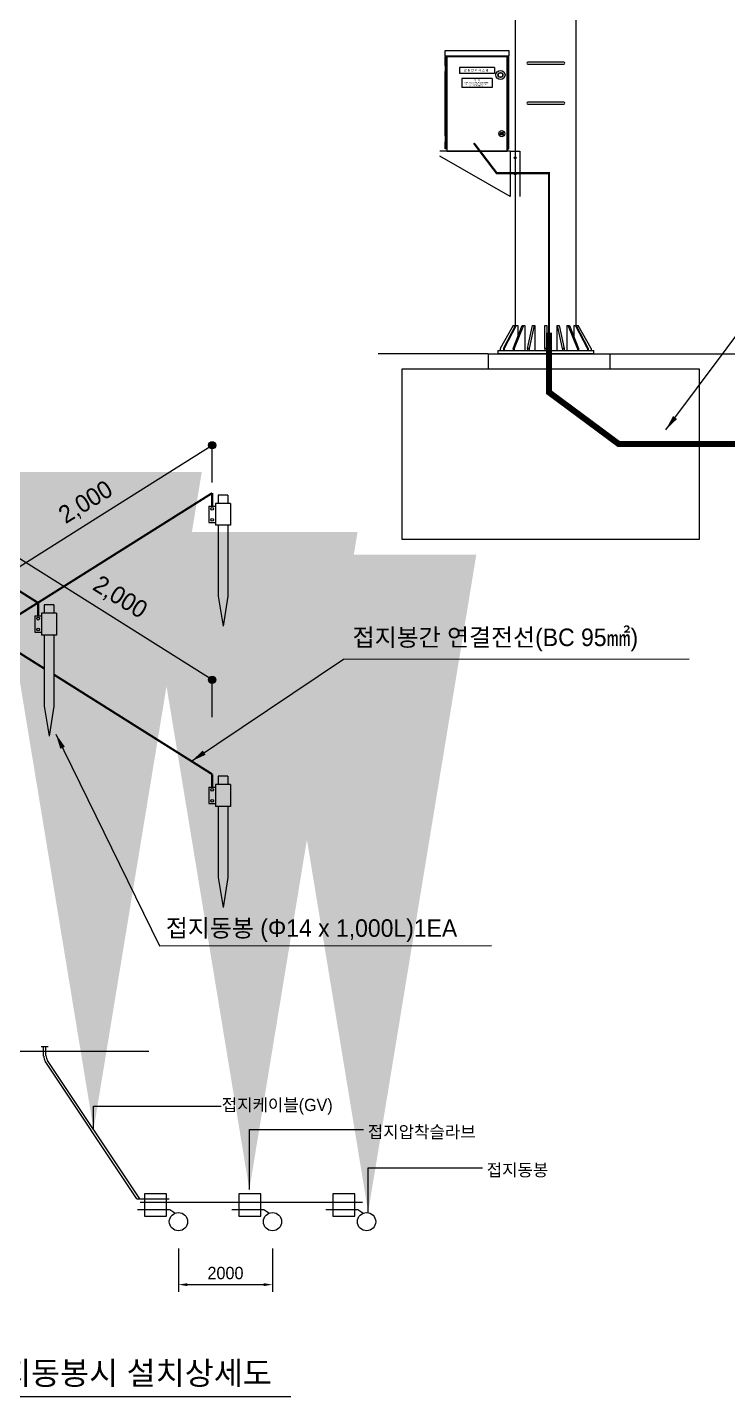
# Model space of a CAD drawing. Header units: millimetres. Extents: x 47 to 694, y -2 to 544.
# Drawn here: x 296.9 to 456.6, y 7.5 to 319.9 of the extents above; entities that cross this region are included whole.
import ezdxf
from ezdxf.enums import TextEntityAlignment as Align

# ---------------------------------------------------------------- set-up
doc = ezdxf.new("R2010")
doc.units = ezdxf.units.MM
for name, color, linetype in [('DIM1', 9, 'Continuous'), ('INI', 7, 'Continuous'), ('NAME', 90, 'Continuous'), ('STUD', 7, 'Continuous'), ('STYLE2', 7, 'Continuous'), ('STYLE3', 7, 'Continuous'), ('SYMB', 7, 'Continuous'), ('TEXT', 3, 'Continuous'), ('구매품', 7, 'Continuous'), ('바디', 7, 'Continuous'), ('선실드', 7, 'Continuous'), ('실크인쇄', 7, 'Continuous'), ('탑커버', 7, 'Continuous')]:
    doc.layers.add(name, color=color, linetype=linetype)
doc.styles.add('HY헤드라인M', font='H2GTRE.TTF')
doc.styles.get("Standard").update_dxf_attribs({"font": 'H2GTRE.TTF'})
doc.styles.add('STYLE01', font='H2GTRE.TTF')
doc.styles.add('굴림', font='H2GTRE.TTF')
doc.dimstyles.new('DIM01', dxfattribs={"dimscale": 60, "dimtxt": 3.5, "dimasz": 2.5, "dimexe": 2, "dimexo": 1.5, "dimgap": 1, "dimtad": 1, "dimdec": 0, "dimzin": 1, "dimdsep": 46, "dimlunit": 6, "dimtxsty": 'STYLE01', "dimcen": 0, "dimclrd": 1, "dimclre": 1, "dimclrt": 256, "dimadec": 0, "dimazin": 0, "dimtfac": 0.072, "dimtdec": 0, "dimtix": 1, "dimtmove": 2, "dimatfit": 3, "dimfxl": 1, "dimtolj": 1, "dimtzin": 0, "dimlwd": -1, "dimlwe": -1, "dimarcsym": 0})
doc.dimstyles.new('ISO-25', dxfattribs={"dimtxt": 2.5, "dimasz": 3.5, "dimexe": 1.25, "dimexo": 0.625, "dimtad": 1, "dimtxsty": 'Standard', "dimcen": 2.5, "dimadec": 0, "dimazin": 0, "dimtfac": 1, "dimtmove": 0, "dimatfit": 3, "dimfxl": 1, "dimarcsym": 0})

# ---------------------------------------------------------------- blocks, each defined once
blk = doc.blocks.new('A$C24CF4ED0')
for p, q in [((1884, -10720), (1754, -10950)), ((1785, -10950), (1905, -10720)), ((1912, -10720), (1792, -10950)), ((1881, -10950), (1973, -10720)), ((1884, -10720), (1903, -10720)), ((1986, -10720), (1894, -10950)), ((1903, -10720), (1903, -10724)), ((1905, -10720), (1912, -10720)), ((1912, -10720), (1930, -10720)), ((1930, -10720), (1930, -10828)), ((1973, -10720), (1986, -10720)), ((1986, -10720), (1999, -10720)), ((1999, -10720), (1999, -10970)), ((2026, -10950), (2076, -10720)), ((2093, -10720), (2043, -10950)), ((2076, -10720), (2093, -10720)), ((2093, -10720), (2100, -10720)), ((2100, -10720), (2100, -10970)), ((2200, -10720), (2218, -10720)), ((2200, -10950), (2200, -10720)), ((2218, -10720), (2218, -10950)), ((2317, -10720), (2317, -10970)), ((2317, -10720), (2325, -10720)), ((2325, -10720), (2341, -10720)), ((2374, -10950), (2325, -10720)), ((2341, -10720), (2391, -10950)), ((2418, -10720), (2418, -10970)), ((2418, -10720), (2432, -10720)), ((2432, -10720), (2445, -10720)), ((2524, -10950), (2432, -10720)), ((2445, -10720), (2536, -10950)), ((2487, -10720), (2487, -10828)), ((2487, -10720), (2505, -10720)), ((2505, -10720), (2512, -10720)), ((2625, -10950), (2505, -10720)), ((2512, -10720), (2632, -10950)), ((2514, -10720), (2533, -10720)), ((2514, -10720), (2514, -10724)), ((2663, -10950), (2533, -10720)), ((1729, -10970), (1729, -11000)), ((1729, -10970), (2689, -10970)), ((1729, -11000), (2689, -11000)), ((1754, -10950), (1754, -10970)), ((1785, -10950), (1785, -10970)), ((1792, -10950), (1785, -10950)), ((1792, -10950), (1792, -10970)), ((1881, -10950), (1881, -10970)), ((1894, -10950), (1881, -10950)), ((1894, -10950), (1894, -10970)), ((2043, -10950), (2026, -10950)), ((2026, -10950), (2026, -10970)), ((2043, -10950), (2043, -10970)), ((2200, -10950), (2200, -10970)), ((2218, -10950), (2200, -10950)), ((2218, -10950), (2218, -10970)), ((2391, -10950), (2374, -10950)), ((2374, -10950), (2374, -10970)), ((2391, -10950), (2391, -10970)), ((2536, -10950), (2524, -10950)), ((2524, -10950), (2524, -10970)), ((2536, -10950), (2536, -10970)), ((2632, -10950), (2625, -10950)), ((2625, -10950), (2625, -10970)), ((2632, -10950), (2632, -10970)), ((2663, -10950), (2663, -10970)), ((2689, -11000), (2689, -10970))]:
    blk.add_line(p, q)
at = {"ltscale": 0.05}
for points in [[(1904, -5409), (1904, -10723)], [(2513, -10723), (2513, -5413)]]:
    blk.add_lwpolyline(points, dxfattribs=at)
for points in [[(2389, -8091), (2029, -8091, 1), (2029, -8110), (2389, -8110, 1)], [(2389, -8490), (2029, -8490, 1), (2029, -8510), (2389, -8510, 1)]]:
    blk.add_lwpolyline(points, format="xyb", close=True, dxfattribs=at)
blk = doc.blocks.new('ffffs')
at = {"linetype": 'Continuous'}
for p, q in [((3977, 1761), (3987, 1761)), ((3977, 1760), (3978, 1760)), ((3977, 1758), (3978, 1758)), ((3978, 1738), (3977, 1738)), ((3978, 1737), (3977, 1737)), ((3977, 1736), (3987, 1736)), ((3978, 1761), (3978, 1758)), ((3978, 1760), (3978, 1737)), ((3978, 1758), (3978, 1757)), ((3978, 1758), (3987, 1758)), ((3978, 1758), (3986, 1758)), ((3978, 1757), (3981, 1757)), ((3978, 1757), (3984, 1757)), ((3978, 1756), (3984, 1756)), ((3978, 1741), (3984, 1741)), ((3978, 1739), (3978, 1739)), ((3978, 1739), (3984, 1739)), ((3978, 1739), (3981, 1739)), ((3978, 1739), (3986, 1739)), ((3978, 1738), (3978, 1736)), ((3978, 1738), (3987, 1738)), ((3981, 1761), (3981, 1761)), ((3981, 1761), (3984, 1761)), ((3981, 1758), (3981, 1758)), ((3981, 1758), (3981, 1758)), ((3981, 1757), (3981, 1757)), ((3981, 1741), (3981, 1756)), ((3981, 1755), (3985, 1755)), ((3981, 1741), (3985, 1741)), ((3981, 1739), (3981, 1739)), ((3981, 1738), (3981, 1739)), ((3981, 1739), (3981, 1738)), ((3981, 1735), (3981, 1736)), ((3981, 1735), (3984, 1735)), ((3982, 1756), (3982, 1757)), ((3982, 1739), (3982, 1741)), ((3984, 1761), (3984, 1761)), ((3984, 1758), (3984, 1758)), ((3984, 1758), (3984, 1758)), ((3984, 1756), (3984, 1757)), ((3984, 1741), (3984, 1755)), ((3984, 1739), (3984, 1741)), ((3984, 1738), (3984, 1739)), ((3984, 1739), (3984, 1738)), ((3984, 1735), (3984, 1736)), ((3985, 1741), (3985, 1755)), ((3986, 1758), (3986, 1739)), ((3986, 1758), (3986, 1739)), ((3987, 1736), (3987, 1761))]:
    blk.add_line(p, q, dxfattribs=at)
blk.add_line((3977, 1736), (3977, 1761))
blk = doc.blocks.new('fffff')
at = {"linetype": 'Continuous', "lineweight": 15}
for p, q in [((3225, 2448), (3225, 2448)), ((3225, 2447), (3225, 2448)), ((3226, 2448), (3225, 2448)), ((3225, 2448), (3225, 2390)), ((3225, 2448), (3225, 2448)), ((3225, 2447), (3225, 2435)), ((3225, 2447), (3225, 2390)), ((3225, 2435), (3225, 2435)), ((3225, 2435), (3225, 2435)), ((3225, 2406), (3225, 2432)), ((3225, 2406), (3225, 2406)), ((3225, 2402), (3225, 2402)), ((3225, 2402), (3225, 2390)), ((3225, 2402), (3225, 2402)), ((3225, 2390), (3225, 2390)), ((3225, 2390), (3225, 2390)), ((3225, 2390), (3226, 2390)), ((3225, 2390), (3225, 2390)), ((3226, 2449), (3227, 2449)), ((3226, 2449), (3226, 2449)), ((3232, 2448), (3226, 2448)), ((3226, 2448), (3226, 2390)), ((3226, 2390), (3226, 2447)), ((3226, 2447), (3227, 2447)), ((3226, 2390), (3232, 2390)), ((3227, 2390), (3226, 2390)), ((3227, 2389), (3226, 2389)), ((3226, 2389), (3226, 2389)), ((3227, 2449), (3232, 2449)), ((3227, 2447), (3227, 2390)), ((3232, 2389), (3227, 2389)), ((3232, 2449), (3243, 2449)), ((3243, 2448), (3232, 2448)), ((3232, 2448), (3232, 2390)), ((3232, 2390), (3243, 2390)), ((3243, 2389), (3232, 2389)), ((3243, 2449), (3243, 2448)), ((3243, 2448), (3243, 2390)), ((3243, 2390), (3243, 2389))]:
    blk.add_line(p, q, dxfattribs=at)
for centre, radius, start, end in [((3226, 2448), 1, 90, 180), ((3226, 2448), 0.983, 91.0102, 180.9758), ((3226, 2390), 1, 180, 270), ((3226, 2390), 0.983, 179.0242, 268.9898), ((3227, 2448), 0.983, 91.0102, 180.9758), ((3227, 2390), 0.983, 179.0242, 268.9898), ((3236, 2448), 3.64, 168.1054, 183.914), ((3236, 2389), 3.64, 176.086, 191.8946)]:
    blk.add_arc(centre, radius, start, end, dxfattribs=at)
for points, knots in [([(3225, 2448), (3225, 2448), (3225, 2448), (3225, 2448), (3225, 2447), (3225, 2447), (3225, 2447), (3225, 2447), (3225, 2447), (3225, 2447), (3225, 2447), (3225, 2447)], [0, 0, 0, 0, 0.108128, 0.239799, 0.375267, 0.507299, 0.643147, 0.775372, 0.911434, 0.955648, 1, 1, 1, 1]), ([(3225, 2432), (3225, 2432), (3225, 2432), (3225, 2432), (3225, 2432)], [0, 0, 0, 0, 0.614608, 1, 1, 1, 1]), ([(3225, 2390), (3225, 2390), (3225, 2390), (3225, 2390), (3225, 2390), (3225, 2390), (3225, 2390), (3225, 2390), (3225, 2390), (3225, 2390), (3225, 2390), (3225, 2390), (3225, 2390), (3225, 2390), (3225, 2390), (3225, 2390), (3225, 2390)], [0, 0, 0, 0, 0.065751, 0.131957, 0.199601, 0.267741, 0.333566, 0.399849, 0.467571, 0.535791, 0.601649, 0.667964, 0.735723, 0.803982, 0.869795, 1, 1, 1, 1]), ([(3226, 2447), (3226, 2447), (3226, 2447), (3227, 2448), (3227, 2448), (3227, 2448), (3227, 2448), (3227, 2447), (3227, 2447), (3227, 2447)], [0, 0, 0, 0, 0.25, 0.25, 0.5, 0.5, 0.75, 0.75, 1, 1, 1, 1]), ([(3227, 2390), (3227, 2390), (3227, 2390), (3227, 2390), (3227, 2390), (3227, 2390), (3227, 2390), (3226, 2390), (3226, 2390), (3226, 2390)], [0, 0, 0, 0, 0.25, 0.25, 0.5, 0.5, 0.75, 0.75, 1, 1, 1, 1])]:
    blk.add_open_spline(points, degree=3, knots=knots, dxfattribs=at)
blk = doc.blocks.new('51TJGAJLH')
at = {"layer": 'STUD'}
for points in [[(150042, 32923), (150050, 32923), (150050, 32931), (150042, 32931)], [(150659, 33023), (150650, 33023), (150650, 33031), (150659, 33031)], [(150042, 32593), (150050, 32593), (150050, 32601), (150042, 32601)], [(150659, 32593), (150650, 32593), (150650, 32601), (150659, 32601)], [(150042, 32163), (150050, 32163), (150050, 32171), (150042, 32171)], [(150659, 32163), (150650, 32163), (150650, 32171), (150659, 32171)]]:
    blk.add_lwpolyline(points, dxfattribs=at)
at = {"layer": '구매품', "linetype": 'Continuous'}
for p, q in [((150599, 32302), (150596, 32302)), ((150596, 32302), (150596, 32292)), ((150596, 32292), (150599, 32292)), ((150599, 32292), (150599, 32302))]:
    blk.add_line(p, q, dxfattribs=at)
for centre, radius in [((150584, 32882), 25), ((150584, 32882), 22), ((150597, 32297), 15), ((150597, 32297), 10.6), ((150597, 32297), 10)]:
    blk.add_circle(centre, radius, dxfattribs=at)
at = {"layer": '바디'}
for p, q in [((150050, 33072), (150050, 32122)), ((150650, 32122), (150650, 33072)), ((150050, 32122), (150650, 32122))]:
    blk.add_line(p, q, dxfattribs=at)
at = {"layer": '선실드'}
for p, q in [((150050, 33067), (150650, 33067)), ((150050, 33067), (150050, 32127)), ((150650, 33067), (150650, 32127)), ((150034, 32987), (150042, 32987)), ((150034, 32907), (150042, 32907)), ((150035, 32977), (150035, 32987)), ((150035, 32907), (150035, 32917)), ((150667, 32972), (150659, 32972)), ((150667, 32922), (150659, 32922)), ((150034, 32287), (150042, 32287)), ((150035, 32277), (150035, 32287)), ((150035, 32207), (150035, 32217)), ((150667, 32272), (150659, 32272)), ((150667, 32222), (150659, 32222)), ((150034, 32207), (150042, 32207)), ((150050, 32127), (150650, 32127))]:
    blk.add_line(p, q, dxfattribs=at)
for points in [[(150034, 32977), (150034, 33067), (150042, 33067), (150042, 32987)], [(150659, 32222), (150659, 32147), (150667, 32147), (150667, 33067), (150659, 33067), (150659, 32972)], [(150034, 32277), (150034, 32917)], [(150042, 32907), (150042, 32287)], [(150659, 32922), (150659, 32272)], [(150665, 32922), (150665, 32972)], [(150042, 32207), (150042, 32147), (150034, 32147), (150034, 32217)], [(150665, 32222), (150665, 32272)]]:
    blk.add_lwpolyline(points, dxfattribs=at)
for centre, radius in [((150584, 32882), 45), ((150597, 32297), 30)]:
    blk.add_circle(centre, radius, dxfattribs=at)
at = {"layer": '실크인쇄', "color": 0}
for p, q in [((150525, 32957), (150175, 32957)), ((150175, 32957), (150175, 32897)), ((150525, 32957), (150525, 32897)), ((150525, 32897), (150175, 32897)), ((150200, 32847), (150200, 32757)), ((150500, 32847), (150200, 32847)), ((150500, 32847), (150200, 32847)), ((150500, 32847), (150500, 32757)), ((150500, 32757), (150200, 32757))]:
    blk.add_line(p, q, dxfattribs=at)
at = {"layer": '탑커버'}
blk.add_line((150670, 33122), (150030, 33122), dxfattribs=at)
blk.add_lwpolyline([(150030, 33122), (150030, 33072), (150670, 33072), (150670, 33122)], dxfattribs=at)
at = {"layer": '구매품'}
for name, p in [('fffff', (146807, 30528)), ('ffffs', (146674, 31199)), ('fffff', (146807, 29828)), ('ffffs', (146674, 30499))]:
    blk.add_blockref(name, p, dxfattribs=at)
at = {"layer": '실크인쇄', "color": 0, "style": '굴림'}
for s, height, p in [('교 통 관 리 시 스 템', 21.59, (150219, 32918)), ('본 기기는 지능형 교통체계의 교통관리용 장비이므로', 7.93, (150224, 32803)), ('관계자 이외의 자가 문을 열거나 기기를 훼손할 경우', 7.93, (150225, 32786)), ('관련 법규에 따라 처벌받게 됩니다', 7.93, (150276, 32769)), ('주   의', 15, (150322, 32822))]:
    blk.add_text(s, height=height, dxfattribs=at).set_placement(p)
blk = doc.blocks.new('A$C53C02E72')
at = {"color": 7}
for p, q in [((281, -320), (-419, -320)), ((281, -770), (-419, -370)), ((281, -320), (281, -770)), ((379, -320), (379, -770))]:
    blk.add_line(p, q, dxfattribs=at)
blk.add_line((281, -320), (379, -320))
at = {"color": 0}
for centre in [(330, -385), (330, -545)]:
    blk.add_circle(centre, 10, dxfattribs=at)
at = {"color": 1}
blk.add_blockref('51TJGAJLH', (-150399, -32442), dxfattribs=at)

msp = doc.modelspace()

# ---------------------------------------------------------------- hatches: boundary and pattern name
at = {"layer": 'DIM1', "linetype": 'ByBlock', "ltscale": 10}
h = msp.add_hatch(color=7, dxfattribs=at)
edge = h.paths.add_edge_path()
edge.add_arc((339.05, 224.58), 0.823, 0, 360)
h = msp.add_hatch(color=7, dxfattribs=at)
edge = h.paths.add_edge_path()
edge.add_arc((339.05, 171.06), 0.823, 0, 360)

# ---------------------------------------------------------------- linework, layer by layer
at = {"color": 8}
for p, q in [((401.96, 245.43), (401.96, 242.01)), ((401.96, 245.43), (555.18, 245.43)), ((429.73, 245.43), (429.73, 242.01)), ((406.28, 242.01), (425.46, 242.01))]:
    msp.add_line(p, q, dxfattribs=at)
at = {"color": 7, "const_width": 1.41}
msp.add_lwpolyline([(415.84, 250.31), (415.84, 236.67), (431.71, 224.89), (474.03, 224.89)], dxfattribs=at)
at = {"color": 8}
msp.add_lwpolyline([(401.96, 245.43), (376.93, 245.43)], dxfattribs=at)
msp.add_lwpolyline([(382.39, 242.01), (450.09, 242.01), (450.09, 203.08), (382.39, 203.08)], close=True, dxfattribs=at)
at = {"layer": 'DIM1', "color": 6, "linetype": 'ByBlock', "ltscale": 10, "const_width": 0.5}
msp.add_lwpolyline([(415.84, 250.31), (415.84, 286.64), (403.93, 286.64), (398.71, 293.51)], dxfattribs=at)
at = {"layer": 'DIM1', "color": 7, "linetype": 'ByBlock', "ltscale": 10}
for points in [[(313.84, 208.71), (339.05, 224.58)], [(339.05, 216.08), (339.05, 224.58)], [(288.63, 192.83), (313.84, 208.71)], [(339.05, 171.06), (313.84, 186.94), (288.63, 202.81)], [(339.05, 162.56), (339.05, 171.06)]]:
    msp.add_lwpolyline(points, dxfattribs=at)
at = {"layer": 'DIM1', "color": 7, "linetype": 'ByBlock', "ltscale": 10, "const_width": 0.5}
for points in [[(248.46, 220.7), (299.38, 188.63)], [(238.21, 150.17), (339.05, 213.67)], [(339.05, 213.67), (339.05, 210.69)], [(339.05, 213.67), (339.05, 210.69)], [(299.38, 188.63), (299.38, 185.65)], [(288.13, 181.61), (300.78, 173.64)], [(302.96, 172.27), (339.05, 149.54)], [(339.05, 149.54), (339.05, 146.57)]]:
    msp.add_lwpolyline(points, dxfattribs=at)
at = {"layer": 'DIM1', "color": 7, "linetype": 'ByBlock', "ltscale": 10}
for centre in [(339.05, 224.58), (339.05, 171.06)]:
    msp.add_circle(centre, 0.823, dxfattribs=at)
at = {"layer": 'INI'}
for p, q in [((300.1, 87.44), (301.7, 87.44)), ((300.64, 85.24), (300.64, 87.44)), ((301.17, 85.39), (301.17, 87.44)), ((321.9, 52.67), (300.99, 84.08)), ((322.53, 52.67), (301.51, 84.24)), ((323.66, 53.83), (323.66, 48.69)), ((328.67, 53.83), (323.66, 53.83)), ((328.67, 48.69), (328.67, 53.83)), ((345.1, 53.83), (345.1, 48.69)), ((350.12, 53.83), (345.1, 53.83)), ((350.12, 48.69), (350.12, 53.83)), ((366.55, 53.83), (366.55, 48.69)), ((371.56, 53.83), (366.55, 53.83)), ((371.56, 48.69), (371.56, 53.83)), ((321.9, 52.67), (329.24, 52.67)), ((329.41, 50.16), (322.07, 50.16)), ((322.63, 51.92), (373.34, 51.92)), ((330.53, 49.38), (329.41, 50.16)), ((350.85, 50.16), (343.51, 50.16)), ((351.98, 49.38), (350.85, 50.16)), ((372.3, 50.16), (364.96, 50.16)), ((373.42, 49.38), (372.3, 50.16)), ((323.66, 48.69), (328.67, 48.69)), ((345.1, 48.69), (350.12, 48.69)), ((366.55, 48.69), (371.56, 48.69))]:
    msp.add_line(p, q, dxfattribs=at)
for centre in [(331.37, 47.47), (352.81, 47.47), (374.25, 47.47)]:
    msp.add_circle(centre, 2.08, dxfattribs=at)
for centre in [(302.73, 85.24), (303.25, 85.39)]:
    msp.add_arc(centre, 2.08, 180, 213.6488, dxfattribs=at)
at = {"layer": 'STYLE3', "color": 1}
for p, q in [((331.37, 41.36), (331.37, 31.48)), ((352.81, 41.36), (352.81, 31.48)), ((333.38, 33.09), (350.79, 33.09))]:
    msp.add_line(p, q, dxfattribs=at)
for points in [[(333.38, 33.42), (333.38, 32.75), (331.37, 33.09)], [(350.79, 33.42), (350.79, 32.75), (352.81, 33.09)]]:
    msp.add_solid(points, dxfattribs=at)
at = {"layer": 'SYMB', "color": 7}
for p, q in [((340.45, 213.19), (340.45, 211.32)), ((342.63, 213.19), (340.45, 213.19)), ((342.63, 213.19), (342.63, 211.32)), ((338.27, 210.69), (339.83, 210.69)), ((338.27, 210.69), (338.27, 206.96)), ((343.26, 211.32), (339.83, 211.32)), ((339.83, 211.32), (339.83, 206.33)), ((343.26, 211.32), (343.26, 206.33)), ((338.27, 206.96), (339.83, 206.96)), ((343.26, 206.33), (339.83, 206.33)), ((340.45, 206.33), (340.45, 190.14)), ((342.63, 206.33), (342.63, 190.14)), ((300.78, 188.15), (300.78, 186.28)), ((302.96, 188.15), (300.78, 188.15)), ((302.96, 188.15), (302.96, 186.28)), ((340.45, 190.14), (341.54, 183.29)), ((342.63, 190.14), (341.54, 183.29)), ((298.6, 185.65), (300.16, 185.65)), ((298.6, 185.65), (298.6, 181.92)), ((303.58, 186.28), (300.16, 186.28)), ((300.16, 186.28), (300.16, 181.29)), ((303.58, 186.28), (303.58, 181.29)), ((298.6, 181.92), (300.16, 181.92)), ((303.58, 181.29), (300.16, 181.29)), ((300.78, 181.29), (300.78, 165.1)), ((302.96, 181.29), (302.96, 165.1)), ((300.78, 165.1), (301.87, 158.25)), ((302.96, 165.1), (301.87, 158.25)), ((343.26, 147.19), (339.83, 147.19)), ((339.83, 147.19), (339.83, 142.21)), ((340.45, 149.06), (340.45, 147.19)), ((342.63, 149.06), (340.45, 149.06)), ((342.63, 149.06), (342.63, 147.19)), ((343.26, 147.19), (343.26, 142.21)), ((338.27, 146.57), (339.83, 146.57)), ((338.27, 146.57), (338.27, 142.83)), ((338.27, 142.83), (339.83, 142.83)), ((343.26, 142.21), (339.83, 142.21)), ((340.45, 142.21), (340.45, 126.01)), ((342.63, 142.21), (342.63, 126.01)), ((340.45, 126.01), (341.54, 119.16)), ((342.63, 126.01), (341.54, 119.16))]:
    msp.add_line(p, q, dxfattribs=at)
for centre in [(339.04, 210.07), (339.04, 207.58), (299.37, 185.03), (299.37, 182.54), (339.04, 145.95), (339.04, 143.45)]:
    msp.add_circle(centre, 0.316, dxfattribs=at)
at = {"layer": 'TEXT'}
for points in [[(275.94, 86.37), (324.58, 86.37)], [(232.07, 7.54), (356.98, 7.54)]]:
    msp.add_lwpolyline(points, dxfattribs=at)

# ---------------------------------------------------------------- block references
for name, p, xscale, yscale, zscale in [('A$C24CF4ED0', (364.69, 496.69), 0.02283130435903555, 0.02283130435903555, 0.02283130435903555), ('A$C53C02E72', (400.55, 298.99), 0.02288373895947364, 0.02288373895947364, 0.02288373895947364)]:
    msp.add_blockref(name, p, dxfattribs=dict(xscale=xscale, yscale=yscale, zscale=zscale))

# ---------------------------------------------------------------- texts
at = {"layer": 'NAME', "color": 7, "style": '굴림'}
for s, rotation, p in [('2,000', 31.759, (305.64, 206.57)), ('  2,000', 328.241, (309.07, 193.32))]:
    msp.add_text(s, height=4, rotation=rotation, dxfattribs=at).set_placement(p)
for s, p in [('접지봉간 연결전선(BC 95㎟) ', (371.07, 178.77)), ('접지동봉 (Φ14 x 1,000L)1EA', (328.49, 112.44))]:
    msp.add_text(s, height=4, dxfattribs=at).set_placement(p)
at = {"layer": 'STYLE2', "style": 'HY헤드라인M'}
for s, p in [('접지케이블(GV)', (341.22, 72.69)), ('접지압착슬라브', (374.54, 66.53)), ('접지동봉', (401.64, 57.84))]:
    msp.add_text(s, height=2.8, dxfattribs=at).set_placement(p)
at = {"layer": 'STYLE3', "insert": (342.09, 35.72), "char_height": 2.823, "attachment_point": 5, "style": 'HY헤드라인M'}
msp.add_mtext('\\A1;2000', dxfattribs=at)
at = {"layer": 'TEXT', "style": 'HY헤드라인M'}
msp.add_text('접지선 포설도 및 접지동봉시 설치상세도 ', height=5.28, dxfattribs=at).set_placement((232.37, 12.91), align=Align.MIDDLE_LEFT)

# ---------------------------------------------------------------- leaders
for points, override in [([(442.48, 228.11), (481.75, 280.79), (569.94, 280.79)], {"dimgap": 0.625, "dimtad": 0}), ([(334.34, 152.51), (368.96, 175.75), (447.83, 175.88)], {"dimtad": 0}), ([(303.42, 158.71), (327.03, 110.41), (402.73, 110.47)], {"dimgap": 0.625, "dimtad": 0})]:
    msp.add_leader(points, dimstyle='ISO-25', override=override)
at = {"layer": 'STYLE3'}
for points in [[(312.02, 68.46), (312.02, 73.84), (341.08, 73.84)], [(347.53, 54.77), (347.53, 68.46), (373.56, 68.46)], [(374.62, 49.66), (374.62, 59.77), (400.66, 59.77)]]:
    msp.add_leader(points, dimstyle='DIM01', override={"dimasz": 2.5, "dimexo": 5, "dimgap": 1.5, "dimtad": 0, "dimdec": 0, "dimlfac": -0.001, "dimdsep": 44, "dimtxsty": 'HY헤드라인M', "dimaunit": 4, "dimtdec": 0}, dxfattribs=at)

doc.saveas('drawing.dxf')
